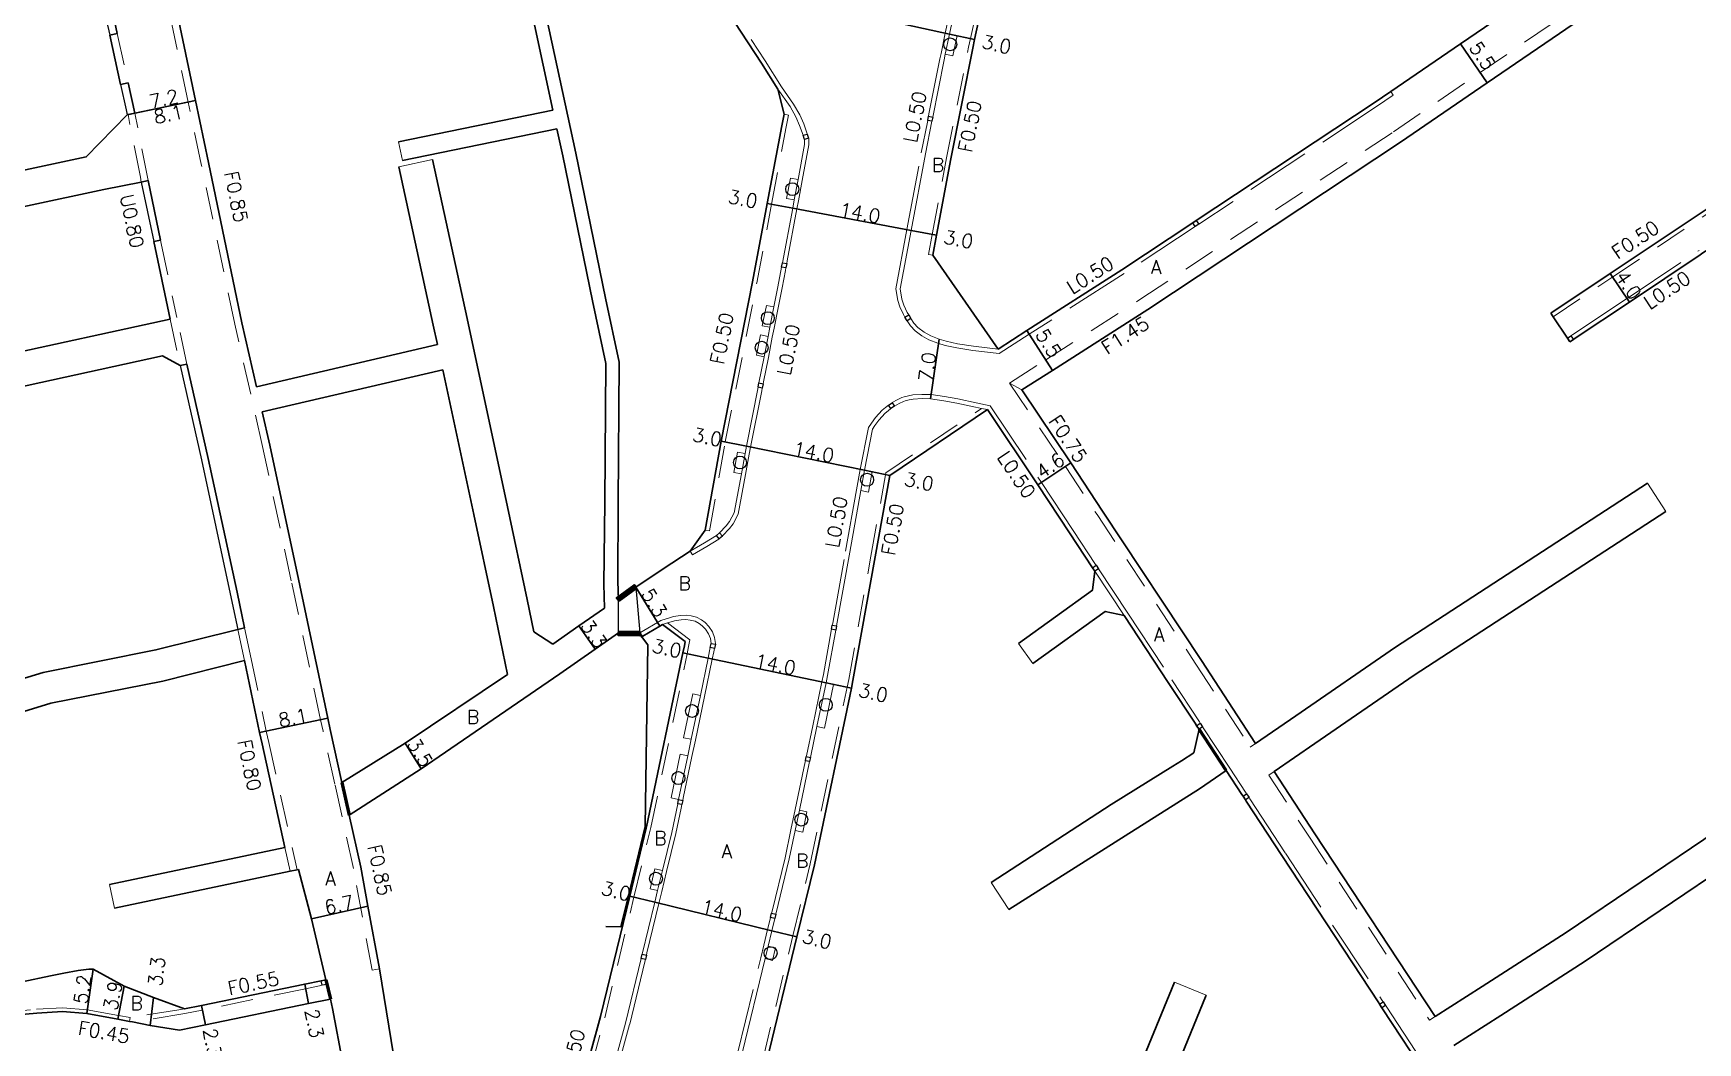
# Model space of a CAD drawing. Header units: metres. Extents: x -11200 to -10400, y -111600 to -111000.
# Drawn here: x -11083.7 to -10890.3, y -111378.9 to -111261.6 of the extents above; entities that cross this region are included whole.
import ezdxf

# ---------------------------------------------------------------- set-up
doc = ezdxf.new("R2010")
doc.units = ezdxf.units.M
doc.header["$LTSCALE"] = 2.5
doc.linetypes.add('22320', pattern=[2.5, 1.5, -1])
doc.linetypes.add('22330', pattern=[4, 3, -1])
doc.layers.get('0').update_dxf_attribs({"color": 150, "lineweight": 50})
for name, color, linetype, lineweight in [('2101000', 177, 'Continuous', 30), ('2101001', 1, 'Continuous', 30), ('2102000', 191, 'Continuous', 30), ('2102001', 191, 'Continuous', 9), ('2203000', 5, 'Continuous', 50), ('2213000', 6, 'Continuous', 9), ('2232000', 4, '22320', 9), ('2233000', 62, '22330', 9), ('2236000', 3, 'Continuous', 15), ('6165200', 3, 'Continuous', 30), ('9201100', 215, 'Continuous', 30), ('9202200', 155, 'Continuous', 60), ('9203500', 155, 'Continuous', 30)]:
    doc.layers.add(name, color=color, linetype=linetype, lineweight=lineweight)
for name, color, linetype in [('2231000', 162, 'Continuous'), ('2235000', 7, 'Continuous'), ('2238000', 11, 'Continuous'), ('9201500', 222, 'Continuous'), ('9202100', 82, 'Continuous'), ('9301100', 77, 'Continuous')]:
    doc.layers.add(name, color=color, linetype=linetype)
doc.styles.add('Dm_Anotation', font='txt.shx', dxfattribs={"bigfont": 'pscdm.shx'})

# ---------------------------------------------------------------- blocks, each defined once
blk = doc.blocks.new('223800')
at = {"color": 0, "linetype": 'Continuous'}
blk.add_circle((0, 0), 0.75, dxfattribs=at)

msp = doc.modelspace()

# ---------------------------------------------------------------- linework, layer by layer
at = {"layer": '2101000'}
for points in [[(-11037.1, -111178.71), (-11037.3, -111182.44), (-11036.92, -111184.52), (-11036.77, -111185.36), (-11035.9, -111190.07), (-11034.4, -111197.4), (-11032.63, -111205.33), (-11030.48, -111214.95), (-11029.68, -111218.27), (-11024.79, -111225.96), (-11024.53, -111226.38), (-11023.5, -111228), (-11019.63, -111233.78), (-11015.3, -111240.24), (-11012.43, -111244.63), (-11009.14, -111249.68), (-11008.87, -111250.1), (-11008.56, -111250.57), (-11006.18, -111254.22), (-10999.08, -111265.05), (-10997.17, -111268.09)], [(-10879.17, -111237.07), (-10887.62, -111242.58), (-10895.89, -111247.95), (-10900.26, -111250.78), (-10917.84, -111262.81), (-10925.94, -111268.36), (-10927.87, -111269.68), (-10948.54, -111283.35), (-10948.96, -111283.62), (-10957.19, -111289.07), (-10968.22, -111296.13), (-10971.58, -111298.29)], [(-10876.52, -111241.74), (-10884.65, -111247.1), (-10897.19, -111255.35), (-10914.74, -111267.35), (-10924.8, -111274.24), (-10954.19, -111293.68), (-10965.25, -111300.76), (-10968.8, -111303.04)], [(-10907.35, -111294.12), (-10900.42, -111289.49), (-10885.67, -111279.65), (-10868.98, -111268.69), (-10864.9, -111266.09), (-10862.91, -111264.71), (-10862.56, -111262.54), (-10865.21, -111258.59), (-10874.88, -111244.18), (-10875.62, -111243.07), (-10875.9, -111242.65), (-10876.52, -111241.74)], [(-11068.57, -111252.03), (-11067.16, -111258.5), (-11064.87, -111269.39), (-11063.36, -111276.6), (-11059.46, -111295.23), (-11057.77, -111302.68)], [(-11075.66, -111253.75), (-11074.32, -111259.93), (-11073.95, -111261.6)], [(-10979.18, -111287.37), (-10978.75, -111285.05), (-10977.08, -111276.16), (-10974.51, -111263.3), (-10974.3, -111262.31), (-10973.37, -111258.05)], [(-11074.83, -111261.79), (-11073.95, -111261.6)], [(-11074.83, -111261.79), (-11073.57, -111267.54)], [(-11073.57, -111267.54), (-11072.69, -111267.35)], [(-11072.69, -111267.35), (-11071.92, -111270.87), (-11072.7, -111271.04), (-11072.8, -111271.06)], [(-10996.44, -111271), (-10997.17, -111268.09)], [(-10905.13, -111297.44), (-10904.71, -111297.16), (-10904.49, -111297.02), (-10898.2, -111292.82), (-10889.96, -111287.32), (-10889.83, -111287.23), (-10889.42, -111286.96), (-10889.26, -111286.85), (-10883.47, -111282.99), (-10874.21, -111276.91), (-10874.08, -111276.82), (-10873.66, -111276.55), (-10873.5, -111276.44), (-10866.81, -111272.05), (-10862.62, -111269.38), (-10860.5, -111267.92), (-10858.91, -111268.01)], [(-11005.62, -111319.33), (-11003.77, -111308.99), (-11000.12, -111290.49), (-10998.4, -111281.36), (-10996.71, -111272.35), (-10996.44, -111271)], [(-11070.37, -111278.71), (-11068.93, -111285.62), (-11069.71, -111285.78)], [(-11069.71, -111285.78), (-11067.82, -111294.8)], [(-10971.58, -111298.29), (-10979.18, -111287.37)], [(-11065.85, -111300.03), (-11063.37, -111311), (-11060.03, -111326.56), (-11059.16, -111330.69)], [(-10968.8, -111303.04), (-10963.13, -111311.52), (-10959.45, -111317.11), (-10947.95, -111334.5), (-10941.64, -111344.13)], [(-11004.17, -111401.63), (-11003.56, -111399.61), (-11003.5, -111399.41), (-10998.42, -111380.88), (-10994.96, -111366.6), (-10992.92, -111358.22), (-10988.63, -111337.69), (-10988.45, -111336.81), (-10985.87, -111322.45), (-10984.17, -111312.97), (-10972.8, -111305.33)], [(-10972.8, -111305.33), (-10966.95, -111314.08), (-10963.27, -111319.66), (-10960.6, -111323.7), (-10960.33, -111324.12)], [(-11057.11, -111305.6), (-11056.23, -111309.45), (-11052.89, -111325.04), (-11049.49, -111341.2), (-11049.21, -111342.52), (-11047.84, -111348.68)], [(-11007.36, -111321.77), (-11005.62, -111319.33)], [(-11007.36, -111321.77), (-11010.52, -111323.82), (-11013.69, -111325.98)], [(-11015.71, -111327.45), (-11013.69, -111325.98)], [(-11017.33, -111328.39), (-11020.31, -111330.47), (-11023.33, -111332.58)], [(-11022.8, -111394.12), (-11022.73, -111393.9), (-11022.64, -111393.57), (-11017.78, -111375.87), (-11014.39, -111361.89), (-11012.47, -111353.96), (-11012.43, -111353.8), (-11008.21, -111333.6), (-11008.04, -111332.77), (-11007.94, -111332.29), (-11010.58, -111330.31)], [(-11013.2, -111331.26), (-11012.88, -111331.66), (-11010.9, -111330.49), (-11010.58, -111330.31)], [(-10956.92, -111329.27), (-10951.8, -111337.03), (-10948.6, -111341.9), (-10948.5, -111342.06), (-10948.22, -111342.48)], [(-11015.7, -111331.25), (-11018.41, -111333.17), (-11022.5, -111336.03), (-11038.65, -111347.07), (-11047, -111352.47)], [(-11015.7, -111331.25), (-11013.2, -111331.26)], [(-11059.18, -111334.48), (-11057.41, -111342.87), (-11057.13, -111344.19), (-11054.46, -111356.22)], [(-11028.58, -111336.11), (-11040.5, -111344.1), (-11047.84, -111348.68)], [(-10945.07, -111347.28), (-10943.25, -111350.06), (-10943.11, -111350.27), (-10942.83, -111350.69), (-10942.74, -111350.84), (-10938.6, -111357.15), (-10927.34, -111374.29), (-10927.24, -111374.44), (-10926.96, -111374.86), (-10926.9, -111374.96), (-10921.45, -111383.26), (-10907.61, -111404.56), (-10904.56, -111409.25)], [(-10939.5, -111347.39), (-10934.75, -111354.62), (-10920.79, -111375.88)], [(-11047, -111352.47), (-11045.65, -111358.51), (-11044.82, -111363.04), (-11043.49, -111370.33), (-11041.84, -111380.3), (-11041.01, -111385.15), (-11040, -111389.65)], [(-11052.88, -111358.79), (-11051.36, -111364.51), (-11049.7, -111371.59)], [(-11104.44, -111375.44), (-11097.92, -111374.34), (-11090.38, -111372.96), (-11088.32, -111372.52), (-11081.73, -111371.15), (-11080.17, -111370.84), (-11078.48, -111370.52), (-11077.24, -111370.36), (-11076.74, -111370.37), (-11073.14, -111372.35), (-11069.74, -111373.67), (-11066.14, -111374.97)], [(-11049.7, -111371.59), (-11050.24, -111371.71), (-11052.17, -111372.1), (-11064.18, -111374.57), (-11066.14, -111374.97)], [(-11078.83, -111486.56), (-11074.94, -111477.22), (-11073.89, -111474.7), (-11068.82, -111462.57), (-11066.3, -111456.36), (-11066.11, -111455.9), (-11059, -111438.36), (-11057.73, -111435.4), (-11057.53, -111434.94), (-11056.6, -111432.76), (-11053.05, -111422.91), (-11051.18, -111416.82), (-11051.04, -111416.34), (-11050.12, -111413.33), (-11047.85, -111406.4), (-11046.54, -111401.28), (-11045.97, -111395.04), (-11045.96, -111394.54), (-11046.04, -111392.71), (-11046.53, -111388.83), (-11047.04, -111384.96), (-11047.75, -111381.29), (-11048.92, -111374.95), (-11049.18, -111373.84)], [(-11049.18, -111373.84), (-11051.71, -111374.35), (-11063.71, -111376.82), (-11066.73, -111377.44)], [(-11103.84, -111378.89), (-11097.33, -111377.69), (-11089.67, -111376.29), (-11087.71, -111375.87), (-11083.3, -111375.48), (-11080.3, -111375.3), (-11077.51, -111375.52), (-11073.89, -111376.17), (-11072.55, -111376.43), (-11072.17, -111376.5), (-11070.13, -111376.9), (-11066.73, -111377.44)]]:
    msp.add_lwpolyline(points, dxfattribs=at)
at = {"layer": '2101001'}
msp.add_lwpolyline([(-10907.35, -111294.12), (-10907.07, -111294.53), (-10905.4, -111297.03), (-10905.13, -111297.44)], dxfattribs=at)
at = {"layer": '2102000'}
for points in [[(-11015.71, -111327.45), (-11015.79, -111325.29), (-11015.72, -111316.14), (-11015.62, -111299.81), (-11017.2, -111292.36), (-11020.66, -111275.52), (-11025.31, -111253.96), (-11028.56, -111238.16), (-11030.58, -111228.51), (-11034.89, -111208.78), (-11040.33, -111183.17), (-11040.54, -111179.34)], [(-11029.23, -111242.63), (-11026.83, -111254.24), (-11023.33, -111270.51)], [(-11041.26, -111274.19), (-11023.33, -111270.51)], [(-11072.8, -111271.06), (-11077.56, -111275.96), (-11118.5, -111284.7), (-11124.46, -111282.45)], [(-11040.81, -111276.37), (-11022.86, -111272.68)], [(-11022.86, -111272.68), (-11022.18, -111275.84), (-11018.73, -111292.68), (-11017.18, -111299.97), (-11017.27, -111316.13), (-11017.4, -111325.62), (-11017.33, -111328.39)], [(-11037.3, -111276.25), (-11033.3, -111294.73), (-11028.6, -111316.61), (-11026.33, -111327.39), (-11025.54, -111331.14), (-11023.33, -111332.58)], [(-11041.21, -111277.1), (-11037.22, -111295.5), (-11036.74, -111297.75)], [(-11070.37, -111278.71), (-11071.16, -111278.87), (-11075.51, -111279.75), (-11118.83, -111288.99), (-11122.83, -111290.05)], [(-11067.82, -111294.8), (-11088.1, -111299.23), (-11108.24, -111303.47), (-11111.69, -111304.2), (-11119.37, -111305.81)], [(-11065.85, -111300.03), (-11066.63, -111300.21), (-11068.68, -111299.08), (-11087.26, -111303.14), (-11107.42, -111307.39), (-11110.87, -111308.11), (-11117.23, -111309.45), (-11117.72, -111309.55), (-11118.53, -111309.72)], [(-11057.77, -111302.68), (-11036.74, -111297.75)], [(-11057.11, -111305.6), (-11036.11, -111300.69)], [(-11036.11, -111300.69), (-11032.5, -111317.51), (-11030.24, -111328.22), (-11028.58, -111336.11)], [(-10896.1, -111313.89), (-10925.39, -111332.94), (-10936.97, -111340.91), (-10941.64, -111344.13)], [(-10893.98, -111317.16), (-10923.22, -111336.19), (-10934.76, -111344.13), (-10939.5, -111347.39)], [(-10960.33, -111324.12), (-10960.61, -111326.31), (-10969.22, -111332.49)], [(-10956.92, -111329.27), (-10959.12, -111328.78), (-10967.54, -111334.83)], [(-11059.16, -111330.69), (-11059.94, -111330.88), (-11069.46, -111333.26), (-11082.57, -111335.87), (-11087.03, -111337.23), (-11092.59, -111337.68), (-11094, -111337.56), (-11095.92, -111336.96)], [(-11059.18, -111334.48), (-11068.65, -111336.87), (-11081.67, -111339.46), (-11086.34, -111340.88), (-11092.6, -111341.39), (-11094.72, -111341.21), (-11097.02, -111340.49)], [(-10972.38, -111360.28), (-10958.43, -111351.21), (-10951.27, -111346.78), (-10950.26, -111346.13), (-10948.81, -111345.21), (-10948.22, -111342.48)], [(-10920.79, -111375.88), (-10915.32, -111372.37), (-10905.56, -111366.1), (-10879.41, -111348.43), (-10875.47, -111345.84)], [(-10970.33, -111363.44), (-10956.81, -111354.86), (-10948.16, -111349.42), (-10945.07, -111347.28)], [(-10918.59, -111379.22), (-10913.16, -111375.73), (-10903.35, -111369.43), (-10877.18, -111351.76), (-10873.21, -111349.14)], [(-11074.87, -111360.51), (-11054.46, -111356.22)], [(-11074.29, -111363.29), (-11053.84, -111358.99), (-11053.06, -111358.83), (-11052.88, -111358.79)], [(-10951.09, -111371.86), (-10962.99, -111400.94), (-10970.19, -111417.64)], [(-10947.38, -111373.38), (-10959.29, -111402.49), (-10966.45, -111419.08)]]:
    msp.add_lwpolyline(points, dxfattribs=at)
at = {"layer": '2102001'}
for points in [[(-11040.81, -111276.37), (-11041.26, -111274.19)], [(-11041.21, -111277.1), (-11037.3, -111276.25)], [(-10893.98, -111317.16), (-10896.1, -111313.89)], [(-10967.54, -111334.83), (-10969.22, -111332.49)], [(-11074.29, -111363.29), (-11074.87, -111360.51)], [(-10970.33, -111363.44), (-10972.38, -111360.28)], [(-10947.38, -111373.38), (-10951.09, -111371.86)]]:
    msp.add_lwpolyline(points, dxfattribs=at)
at = {"layer": '2203000'}
for points in [[(-11013.69, -111325.98), (-11015.71, -111327.45), (-11015.89, -111327.21), (-11013.86, -111325.74)], [(-11013.2, -111331.56), (-11015.7, -111331.55), (-11015.7, -111331.25), (-11013.2, -111331.26)]]:
    msp.add_lwpolyline(points, close=True, dxfattribs=at)
at = {"layer": '2213000'}
for points in [[(-10971.58, -111298.29), (-10974.45, -111297.94), (-10976.29, -111297.66), (-10977.62, -111297.37), (-10978.41, -111297.14), (-10979.4, -111296.76), (-10980.18, -111296.33), (-10980.89, -111295.79), (-10981.37, -111295.27), (-10981.72, -111294.74), (-10981.97, -111294.32), (-10982.13, -111294.05), (-10982.52, -111293.2), (-10982.75, -111292.5), (-10982.97, -111291.29), (-10981.69, -111284.49), (-10980.02, -111275.58), (-10979.27, -111271.81), (-10979.17, -111271.32), (-10977.84, -111264.65), (-10977.72, -111264.02), (-10977.23, -111261.67), (-10976.24, -111257.12)], [(-11007.36, -111321.77), (-11005.69, -111320.81), (-11004.32, -111319.97), (-11003.95, -111319.64), (-11003.18, -111318.83), (-11002.79, -111318.33), (-11002.24, -111317.32), (-11001.41, -111312.78), (-11000.98, -111310.42), (-11000.83, -111309.59), (-10999.47, -111302.72), (-10999.38, -111302.23), (-10998.77, -111299.18), (-10998.31, -111296.83), (-10998.1, -111295.74), (-10997.63, -111293.39), (-10997.17, -111291.06), (-10996.74, -111288.75), (-10996.64, -111288.25), (-10995.45, -111281.91), (-10995.27, -111280.95), (-10994.83, -111278.59), (-10994.07, -111274.51), (-10994.09, -111273.92), (-10994.24, -111273.44), (-10994.64, -111272.31), (-10995.07, -111271.3), (-10995.76, -111270.1), (-10997.17, -111268.09)], [(-11001.33, -111380.14), (-10998.66, -111369.14), (-10998.31, -111367.69), (-10997.87, -111365.89), (-10997.53, -111364.47), (-10997.41, -111363.98), (-10995.85, -111357.55), (-10995.16, -111354.25), (-10994.67, -111351.9), (-10993.49, -111346.24), (-10993.38, -111345.75), (-10992.64, -111342.17), (-10991.57, -111337.08), (-10991.39, -111336.21), (-10990.44, -111330.94), (-10990.35, -111330.45), (-10988.81, -111321.88), (-10987.53, -111314.74), (-10987.11, -111312.37), (-10986.17, -111307.6), (-10985.89, -111307.17), (-10985.43, -111306.55), (-10984.7, -111305.73), (-10984.37, -111305.46), (-10984.04, -111305.21), (-10983.63, -111304.94), (-10983.06, -111304.61), (-10982.56, -111304.38), (-10982.37, -111304.32), (-10981.9, -111304.2), (-10981.43, -111304.12), (-10980.42, -111304.05), (-10979.42, -111304.07), (-10977.89, -111304.29), (-10976.36, -111304.57), (-10974.21, -111305.04), (-10973.49, -111305.19), (-10972.8, -111305.33)], [(-11019.58, -111393.75), (-11014.88, -111376.62), (-11013.06, -111369.11), (-11012.94, -111368.62), (-11011.48, -111362.59), (-11011.15, -111361.23), (-11010.58, -111358.9), (-11009.51, -111354.48), (-11008.81, -111351.13), (-11008.71, -111350.64), (-11007.64, -111345.55), (-11007.25, -111343.64), (-11006.18, -111338.55), (-11005.28, -111334.22), (-11005.1, -111333.37), (-11005.04, -111332.98), (-11004.93, -111332.49), (-11005.02, -111331.93), (-11005.23, -111331.37), (-11005.57, -111330.85), (-11005.97, -111330.44), (-11006.32, -111330.17), (-11006.79, -111329.92), (-11007.35, -111329.8), (-11007.87, -111329.73), (-11008.43, -111329.75), (-11009.18, -111329.87), (-11009.85, -111330.07), (-11010, -111330.12), (-11010.58, -111330.31)]]:
    msp.add_lwpolyline(points, dxfattribs=at)
at = {"layer": '2231000'}
for points in [[(-11076.54, -111253.94), (-11075.2, -111260.12), (-11074.83, -111261.79)], [(-11073.57, -111267.54), (-11072.92, -111270.48), (-11072.8, -111271.06)], [(-11071.16, -111278.87), (-11069.71, -111285.78)], [(-11066.63, -111300.21), (-11064.15, -111311.18), (-11060.82, -111326.72), (-11059.94, -111330.88)]]:
    msp.add_lwpolyline(points, dxfattribs=at)
at = {"layer": '2232000'}
for points in [[(-10979.67, -111287.28), (-10979.24, -111284.96), (-10977.57, -111276.06), (-10975, -111263.2), (-10974.79, -111262.2), (-10973.86, -111257.95), (-10972.67, -111252.4), (-10970.55, -111239.72), (-10965.11, -111211.39), (-10964.54, -111208.46), (-10963.24, -111201.83), (-10962.21, -111196.55), (-10960.8, -111189.96), (-10960.24, -111187.36), (-10956.83, -111168.69), (-10954.7, -111157.66), (-10953.07, -111148.6), (-10952.3, -111144.97), (-10950.25, -111134.89)], [(-10968.8, -111303.04), (-10970.24, -111302.24), (-10966.03, -111299.54), (-10954.98, -111292.46), (-10925.61, -111273.04), (-10915.55, -111266.16), (-10898, -111254.14), (-10885.45, -111245.88), (-10877.31, -111240.53), (-10872.45, -111237.9), (-10868.77, -111235.49), (-10841.72, -111217.77), (-10829.71, -111210.02), (-10825.17, -111206.99), (-10822.74, -111205.37), (-10802.9, -111192.15), (-10783.55, -111179.3), (-10780.06, -111176.99)], [(-11043.49, -111370.33), (-11044.33, -111370.47), (-11046.49, -111358.68), (-11047.83, -111352.65), (-11048.67, -111348.87), (-11050.04, -111342.7), (-11050.32, -111341.38), (-11053.73, -111325.22), (-11057.06, -111309.63), (-11060.29, -111295.41), (-11064.19, -111276.78), (-11065.7, -111269.57), (-11067.99, -111258.68), (-11069.4, -111252.21)], [(-11073.95, -111261.6), (-11072.69, -111267.35)], [(-10907.07, -111294.53), (-10900.14, -111289.91), (-10885.4, -111280.07), (-10868.71, -111269.11), (-10864.62, -111266.5), (-10862.45, -111265), (-10862.04, -111262.43), (-10862.56, -111262.54)], [(-11071.16, -111278.87), (-11071.27, -111278.31), (-11072.7, -111271.04)], [(-11070.37, -111278.71), (-11071.92, -111270.87)], [(-11005.13, -111319.42), (-11003.28, -111309.08), (-10999.62, -111290.58), (-10997.91, -111281.45), (-10996.22, -111272.44), (-10995.95, -111271.09)], [(-10995.95, -111271.09), (-10996.44, -111271)], [(-11068.93, -111285.62), (-11068.85, -111286), (-11067.04, -111294.63)], [(-10979.18, -111287.37), (-10979.67, -111287.28)], [(-11067.82, -111294.8), (-11066.63, -111300.21)], [(-11065.85, -111300.03), (-11067.04, -111294.63)], [(-10970.24, -111302.24), (-10963.75, -111311.93), (-10960.07, -111317.52), (-10948.58, -111334.91), (-10942.26, -111344.54), (-10941.64, -111344.13)], [(-11004.65, -111401.48), (-11004.04, -111399.46), (-11003.98, -111399.27), (-10998.9, -111380.76), (-10995.44, -111366.48), (-10993.41, -111358.11), (-10989.12, -111337.59), (-10988.94, -111336.71), (-10986.36, -111322.37), (-10984.63, -111312.68), (-10973.49, -111305.19)], [(-10972.8, -111305.33), (-10973.49, -111305.19)], [(-11005.13, -111319.42), (-11005.62, -111319.33)], [(-11022.32, -111394.27), (-11022.25, -111394.04), (-11022.16, -111393.7), (-11017.3, -111376), (-11013.91, -111362), (-11011.95, -111353.91), (-11007.72, -111333.7), (-11007.55, -111332.87), (-11007.39, -111332.08), (-11010, -111330.12)], [(-11010, -111330.12), (-11010.58, -111330.31)], [(-11059.94, -111330.88), (-11059.18, -111334.48)], [(-11058.4, -111334.31), (-11059.16, -111330.69)], [(-11058.4, -111334.31), (-11056.63, -111342.71), (-11056.35, -111344.02), (-11053.06, -111358.83)], [(-10939.5, -111347.39), (-10940.12, -111347.8), (-10935.38, -111355.03), (-10921.42, -111376.29), (-10920.79, -111375.88)], [(-11047, -111352.47), (-11047.84, -111348.68)], [(-11054.46, -111356.22), (-11053.84, -111358.99)], [(-11050.13, -111372.24), (-11050.44, -111372.31), (-11052.06, -111372.64), (-11064.07, -111375.11), (-11066.09, -111375.52), (-11072.17, -111376.5)], [(-11103.91, -111378.44), (-11103.56, -111378.38), (-11097.42, -111377.25), (-11089.75, -111375.85), (-11087.78, -111375.42), (-11083.33, -111375.03), (-11080.29, -111374.85), (-11077.45, -111375.07), (-11073.81, -111375.73), (-11072.45, -111375.99)], [(-11066.14, -111374.97), (-11066.8, -111375.08), (-11072.45, -111375.99), (-11072.55, -111376.43)]]:
    msp.add_lwpolyline(points, dxfattribs=at)
at = {"layer": '2233000'}
for points in [[(-11008.45, -111249.83), (-11008.36, -111249.96), (-11008.14, -111250.3), (-11005.76, -111253.95), (-10998.66, -111264.78), (-10996.76, -111267.81)], [(-10979.66, -111271.22), (-10979.61, -111270.96), (-10978.33, -111264.55), (-10978.21, -111263.92), (-10977.72, -111261.57), (-10976.77, -111257.21), (-10976.73, -111257.02)], [(-10993.77, -111273.29), (-10993.77, -111273.28), (-10994.17, -111272.12), (-10994.62, -111271.08), (-10995.34, -111269.83), (-10996.76, -111267.81)], [(-10925.94, -111268.36), (-10925.66, -111268.77), (-10927.59, -111270.09), (-10948.26, -111283.77), (-10948.68, -111284.04), (-10956.92, -111289.49), (-10967.95, -111296.55), (-10971.47, -111298.81)], [(-10982.4, -111294.57), (-10982.45, -111294.49), (-10982.57, -111294.28), (-10982.99, -111293.38), (-10983.23, -111292.63), (-10983.48, -111291.29), (-10982.19, -111284.4), (-10980.51, -111275.48), (-10979.8, -111271.9), (-10979.76, -111271.71)], [(-10996.15, -111288.35), (-10996.09, -111288.02), (-10994.96, -111282), (-10994.78, -111281.04), (-10994.34, -111278.68), (-10993.56, -111274.55), (-10993.59, -111273.83), (-10993.61, -111273.76)], [(-10904.99, -111296.75), (-10904.77, -111296.6), (-10898.47, -111292.4), (-10890.23, -111286.9), (-10890.11, -111286.82)], [(-10998.89, -111302.33), (-10998.84, -111302.11), (-10998.28, -111299.28), (-10997.82, -111296.92), (-10997.6, -111295.84), (-10997.14, -111293.49), (-10996.68, -111291.16), (-10996.3, -111289.15), (-10996.24, -111288.84)], [(-10971.47, -111298.81), (-10974.52, -111298.44), (-10976.38, -111298.15), (-10977.74, -111297.86), (-10978.58, -111297.61), (-10979.61, -111297.21), (-10980.45, -111296.75), (-10981.23, -111296.16), (-10981.77, -111295.57), (-10982.14, -111295.01), (-10982.15, -111295)], [(-10907.35, -111294.12), (-10907.07, -111294.53)], [(-11003.62, -111320.02), (-11003.6, -111320), (-11002.8, -111319.16), (-11002.37, -111318.6), (-11001.77, -111317.48), (-11000.92, -111312.87), (-11000.49, -111310.51), (-11000.34, -111309.68), (-10999.05, -111303.14), (-10998.98, -111302.82)], [(-10990.85, -111330.36), (-10990.8, -111330.13), (-10989.3, -111321.79), (-10988.03, -111314.65), (-10987.6, -111312.28), (-10986.64, -111307.41), (-10986.3, -111306.89), (-10985.82, -111306.24), (-10985.05, -111305.37), (-10984.68, -111305.06), (-10984.33, -111304.8), (-10984.32, -111304.8)], [(-10983.9, -111304.52), (-10983.89, -111304.51), (-10983.29, -111304.17), (-10982.75, -111303.92), (-10982.51, -111303.84), (-10982, -111303.71), (-10981.48, -111303.62), (-10980.44, -111303.55), (-10979.37, -111303.57), (-10977.81, -111303.8), (-10976.26, -111304.08), (-10974.11, -111304.55), (-10972.5, -111304.88)], [(-10972.5, -111304.88), (-10966.53, -111313.81), (-10962.86, -111319.38), (-10960.25, -111323.32), (-10960.19, -111323.42)], [(-11007.11, -111322.21), (-11005.44, -111321.24), (-11004.03, -111320.38), (-11003.99, -111320.35)], [(-11007.11, -111322.21), (-11007.36, -111321.77)], [(-10960.33, -111324.12), (-10956.92, -111329.27)], [(-10956.5, -111329), (-10959.91, -111323.84)], [(-11013.2, -111331.26), (-11012.76, -111331), (-11011.15, -111330.06), (-11010.78, -111329.85)], [(-11004.44, -111332.59), (-11004.42, -111332.5), (-11004.53, -111331.8), (-11004.78, -111331.14), (-11005.18, -111330.54), (-11005.63, -111330.07), (-11006.05, -111329.75), (-11006.62, -111329.44), (-11007.26, -111329.31), (-11007.84, -111329.23), (-11008.48, -111329.25), (-11009.29, -111329.38), (-11010.01, -111329.6), (-11010.15, -111329.65), (-11010.78, -111329.85)], [(-10956.5, -111329), (-10951.38, -111336.75), (-10948.18, -111341.62), (-10948.08, -111341.78)], [(-10993.87, -111345.65), (-10993.85, -111345.55), (-10993.12, -111342.07), (-10992.06, -111336.98), (-10991.88, -111336.12), (-10990.97, -111331.05), (-10990.93, -111330.85)], [(-11008.22, -111350.74), (-11008.17, -111350.5), (-11007.16, -111345.65), (-11006.76, -111343.74), (-11005.69, -111338.65), (-11004.79, -111334.32), (-11004.61, -111333.46), (-11004.55, -111333.08)], [(-10945.07, -111347.28), (-10948.22, -111342.48)], [(-10944.65, -111347.01), (-10947.8, -111342.2)], [(-10997.9, -111363.86), (-10997.84, -111363.62), (-10996.34, -111357.44), (-10995.65, -111354.15), (-10995.16, -111351.8), (-10994, -111346.27), (-10993.98, -111346.14)], [(-10944.65, -111347.01), (-10942.83, -111349.78), (-10942.69, -111350)], [(-11012.45, -111368.74), (-11012.39, -111368.48), (-11010.99, -111362.71), (-11010.66, -111361.35), (-11010.1, -111359.02), (-11009.02, -111354.59), (-11008.41, -111351.63), (-11008.32, -111351.23)], [(-10942.41, -111350.42), (-10942.32, -111350.57), (-10938.18, -111356.87), (-10926.92, -111374.02), (-10926.82, -111374.17)], [(-11002.39, -111382.14), (-11002.3, -111381.79), (-11001.81, -111380.01), (-10999.15, -111369.03), (-10998.79, -111367.57), (-10998.36, -111365.77), (-10998.06, -111364.55), (-10998.01, -111364.35)], [(-11019.09, -111393.88), (-11019.04, -111393.68), (-11014.39, -111376.74), (-11012.64, -111369.5), (-11012.57, -111369.22)], [(-10926.54, -111374.59), (-10926.48, -111374.68), (-10921.03, -111382.99), (-10907.19, -111404.29), (-10903.87, -111409.39)]]:
    msp.add_lwpolyline(points, dxfattribs=at)
at = {"layer": '2235000'}
for points in [[(-10979.27, -111271.81), (-10979.76, -111271.71), (-10979.66, -111271.22), (-10979.17, -111271.32)], [(-10994.09, -111273.92), (-10994.24, -111273.44), (-10993.77, -111273.29), (-10993.61, -111273.76)], [(-10948.68, -111284.04), (-10948.96, -111283.62), (-10948.54, -111283.35), (-10948.26, -111283.77)], [(-10996.24, -111288.84), (-10996.74, -111288.75), (-10996.64, -111288.25), (-10996.15, -111288.35)], [(-10982.15, -111295), (-10982.4, -111294.57), (-10981.97, -111294.32), (-10981.72, -111294.74)], [(-10905.13, -111297.44), (-10905.4, -111297.03), (-10904.99, -111296.75), (-10904.71, -111297.16)], [(-10998.98, -111302.82), (-10999.47, -111302.72), (-10999.38, -111302.23), (-10998.89, -111302.33)], [(-10984.04, -111305.21), (-10984.32, -111304.8), (-10983.9, -111304.52), (-10983.63, -111304.94)], [(-11003.99, -111320.35), (-11004.32, -111319.97), (-11003.95, -111319.64), (-11003.62, -111320.02)], [(-10960.33, -111324.12), (-10960.6, -111323.7), (-10960.19, -111323.42), (-10959.91, -111323.84)], [(-10990.44, -111330.94), (-10990.93, -111330.85), (-10990.85, -111330.36), (-10990.35, -111330.45)], [(-11004.55, -111333.08), (-11005.04, -111332.98), (-11004.93, -111332.49), (-11004.44, -111332.59)], [(-10948.22, -111342.48), (-10948.5, -111342.06), (-10948.08, -111341.78), (-10947.8, -111342.2)], [(-10993.49, -111346.24), (-10993.98, -111346.14), (-10993.87, -111345.65), (-10993.38, -111345.75)], [(-11008.32, -111351.23), (-11008.81, -111351.13), (-11008.71, -111350.64), (-11008.22, -111350.74)], [(-10942.83, -111350.69), (-10943.11, -111350.27), (-10942.69, -111350), (-10942.41, -111350.42)], [(-10997.53, -111364.47), (-10998.01, -111364.35), (-10997.9, -111363.86), (-10997.41, -111363.98)], [(-11012.57, -111369.22), (-11013.06, -111369.11), (-11012.94, -111368.62), (-11012.45, -111368.74)], [(-11049.59, -111372.13), (-11050.13, -111372.24), (-11050.24, -111371.71), (-11049.7, -111371.59)], [(-10926.96, -111374.86), (-10927.24, -111374.44), (-10926.82, -111374.17), (-10926.54, -111374.59)]]:
    msp.add_lwpolyline(points, close=True, dxfattribs=at)
at = {"layer": '2236000'}
for points in [[(-10977.23, -111261.67), (-10976.35, -111261.85), (-10976.84, -111264.2), (-10977.72, -111264.02)], [(-10995.71, -111278.42), (-10994.83, -111278.59), (-10995.27, -111280.95), (-10996.16, -111280.78)], [(-10998.51, -111293.21), (-10997.63, -111293.39), (-10998.1, -111295.74), (-10998.98, -111295.57)], [(-10999.19, -111296.65), (-10998.31, -111296.83), (-10998.77, -111299.18), (-10999.66, -111299.01)], [(-11001.87, -111310.26), (-11000.98, -111310.42), (-11001.41, -111312.78), (-11002.3, -111312.62)], [(-10987.11, -111312.37), (-10986.22, -111312.53), (-10986.65, -111314.9), (-10987.53, -111314.74)], [(-10990.69, -111337.26), (-10991.75, -111342.35), (-10992.64, -111342.17), (-10991.57, -111337.08)], [(-11006.18, -111338.55), (-11007.25, -111343.64), (-11008.13, -111343.46), (-11007.06, -111338.37)], [(-11007.64, -111345.55), (-11008.71, -111350.64), (-11009.59, -111350.46), (-11008.53, -111345.37)], [(-10994.67, -111351.9), (-10993.79, -111352.08), (-10994.28, -111354.43), (-10995.16, -111354.25)], [(-11011.46, -111358.69), (-11010.58, -111358.9), (-11011.15, -111361.23), (-11012.02, -111361.02)], [(-10997.43, -111367.9), (-10997.79, -111369.36), (-10998.66, -111369.14), (-10998.31, -111367.69)]]:
    msp.add_lwpolyline(points, close=True, dxfattribs=at)
at = {"layer": '6165200'}
for points in [[(-11013.6, -111326.1), (-11015.62, -111327.57)], [(-11013.32, -111331.35), (-11012.92, -111331.85), (-11012.3, -111332.68), (-11012.58, -111353.77), (-11012.62, -111353.92), (-11014.54, -111361.85), (-11015.41, -111365.43), (-11017.16, -111365.4)], [(-11015.7, -111331.1), (-11013.2, -111331.11)]]:
    msp.add_lwpolyline(points, dxfattribs=at)
at = {"layer": '9201100'}
for points in [[(-10990.91, -111258.7), (-10977.23, -111261.67)], [(-10977.23, -111261.67), (-10974.3, -111262.31)], [(-10917.84, -111262.81), (-10914.74, -111267.35)], [(-11064.87, -111269.39), (-11072.8, -111271.06)], [(-11071.92, -111270.87), (-11064.87, -111269.39)], [(-10995.45, -111281.91), (-10998.4, -111281.36)], [(-10981.69, -111284.49), (-10995.45, -111281.91)], [(-10978.75, -111285.05), (-10981.69, -111284.49)], [(-10900.42, -111289.49), (-10898.2, -111292.82)], [(-10979.42, -111304.07), (-10978.41, -111297.14)], [(-10968.22, -111296.13), (-10965.25, -111300.76)], [(-11000.83, -111309.59), (-11003.77, -111308.99)], [(-10987.11, -111312.37), (-11000.83, -111309.59)], [(-10984.17, -111312.97), (-10987.11, -111312.37)], [(-10963.13, -111311.52), (-10966.95, -111314.08)], [(-11013.69, -111325.98), (-11010.9, -111330.49)], [(-11020.31, -111330.47), (-11018.41, -111333.17)], [(-11008.21, -111333.6), (-11005.28, -111334.22)], [(-11005.28, -111334.22), (-10991.57, -111337.08)], [(-10991.57, -111337.08), (-10988.63, -111337.69)], [(-11057.41, -111342.87), (-11049.49, -111341.2)], [(-11040.5, -111344.1), (-11038.65, -111347.07)], [(-11044.82, -111363.04), (-11051.36, -111364.51)], [(-11014.39, -111361.89), (-11011.48, -111362.59)], [(-11011.48, -111362.59), (-10997.87, -111365.89)], [(-10997.87, -111365.89), (-10994.96, -111366.6)], [(-11077.51, -111375.52), (-11076.74, -111370.37)], [(-11073.14, -111372.35), (-11073.89, -111376.17)], [(-11052.17, -111372.1), (-11051.71, -111374.35)], [(-11069.74, -111373.67), (-11070.13, -111376.9)], [(-11064.18, -111374.57), (-11063.71, -111376.82)]]:
    msp.add_lwpolyline(points, dxfattribs=at)
at = {"layer": '9202200'}
for points in [[(-10945.07, -111347.28), (-10948.22, -111342.48)], [(-11047.84, -111348.68), (-11047, -111352.47)], [(-11049.7, -111371.59), (-11049.18, -111373.84)]]:
    msp.add_lwpolyline(points, dxfattribs=at)
at = {"layer": '9301100'}
msp.add_lwpolyline([(-11015.71, -111327.45), (-11013.69, -111325.98), (-11013.2, -111331.26), (-11015.7, -111331.25)], close=True, dxfattribs=at)

# ---------------------------------------------------------------- block references
at = {"layer": '2238000'}
for p in [(-10977.14, -111262.87), (-10995.5, -111279.7), (-10998.34, -111294.69), (-10999.05, -111298.13), (-11001.58, -111311.47), (-10986.8, -111313.48), (-11007.15, -111340.35), (-10991.6, -111339.64), (-11008.73, -111348.15), (-10994.45, -111352.98), (-11011.34, -111359.85), (-10998.02, -111368.5)]:
    msp.add_blockref('223800', p, dxfattribs=at)

# ---------------------------------------------------------------- texts
at = {"layer": '9201500', "style": 'Dm_Anotation'}
for s, rotation, p in [('3.0', 347.7472, (-10973.59, -111263.28)), ('5.5', 304.3862, (-10916.92, -111263.24)), ('7.2', 11.8609, (-11070.06, -111270.33)), ('8.1', 11.8609, (-11069.52, -111272.14)), ('3.0', 349.374, (-11003.07, -111281.3)), ('14.0', 349.3741, (-10990.13, -111282.81)), ('3.0', 349.3741, (-10978.01, -111286)), ('4.0', 303.7224, (-10899.91, -111289.86)), ('5.5', 302.6348, (-10967.3, -111296.6)), ('7.0', 81.7785, (-10979.24, -111302.17)), ('3.0', 348.5156, (-11007.21, -111308.96)), ('14.0', 348.5143, (-10995.52, -111310.56)), ('4.6', 33.8896, (-10966.49, -111313.45)), ('3.0', 348.5147, (-10982.6, -111314.13)), ('5.3', 301.6924, (-11013.13, -111326.75)), ('3.3', 305.0816, (-11020.2, -111330.46)), ('3.0', 348.1936, (-11011.92, -111333.5)), ('14.0', 348.193, (-10999.97, -111335.22)), ('3.0', 348.1937, (-10987.92, -111338.66)), ('8.1', 11.9013, (-11055.04, -111342.27)), ('3.5', 301.9931, (-11040.34, -111344.17)), ('3.0', 346.3724, (-11017.81, -111361.66)), ('6.7', 12.6915, (-11049.68, -111364.03)), ('14.0', 346.3743, (-11006.21, -111363.77)), ('3.0', 346.3731, (-10994.47, -111367.25)), ('3.3', 83.0631, (-11068.78, -111372.42)), ('5.2', 81.4979, (-11077.46, -111374.51)), ('3.9', 78.8305, (-11074.01, -111375.28)), ('2.3', 281.6092, (-11052.19, -111375.15)), ('2.3', 281.6095, (-11064.03, -111377.41))]:
    msp.add_text(s, height=1.6, rotation=rotation, dxfattribs=at).set_placement(p)
at = {"layer": '9202100', "style": 'Dm_Anotation'}
for s, p in [('B', (-10979.29, -111277.68)), ('A', (-10953.81, -111289.56)), ('B', (-11008.71, -111326.31)), ('A', (-10953.46, -111332.26)), ('B', (-11033.31, -111341.85)), ('B', (-11011.54, -111355.94)), ('A', (-11003.71, -111357.47)), ('B', (-10995.05, -111358.56)), ('A', (-11049.8, -111360.62)), ('B', (-11072.41, -111375.11))]:
    msp.add_text(s, height=1.6, dxfattribs=at).set_placement(p)
at = {"layer": '9203500', "style": 'Dm_Anotation'}
for s, rotation, p in [('L0.50', 78.726, (-10981.04, -111274.38)), ('F0.50', 78.726, (-10974.65, -111275.52)), ('F0.85', 281.826, (-11061.53, -111277.81)), ('U0.80', 281.826, (-11073.67, -111280.5)), ('F0.50', 33.7226, (-10899.57, -111287.91)), ('L0.50', 32.6349, (-10962.97, -111291.97)), ('L0.50', 33.7226, (-10895.87, -111293.75)), ('F0.50', 78.825, (-11003.47, -111300.17)), ('L0.50', 78.825, (-10995.73, -111301.45)), ('F1.45', 32.6349, (-10958.91, -111298.99)), ('F0.75', 303.7716, (-10965.78, -111306.68)), ('L0.50', 303.7716, (-10971.75, -111310.85)), ('L0.50', 79.8508, (-10990.1, -111321.46)), ('F0.50', 79.8508, (-10983.57, -111322.36)), ('F0.80', 282.0058, (-11059.99, -111343.87)), ('F0.85', 282.5318, (-11044.88, -111356.09)), ('F0.55', 11.6096, (-11060.93, -111373.4)), ('F0.45', 349.7338, (-11078.62, -111377.94)), ('F0.50', 74.6654, (-11021.12, -111383.42))]:
    msp.add_text(s, height=1.6, rotation=rotation, dxfattribs=at).set_placement(p)

doc.saveas('drawing.dxf')
